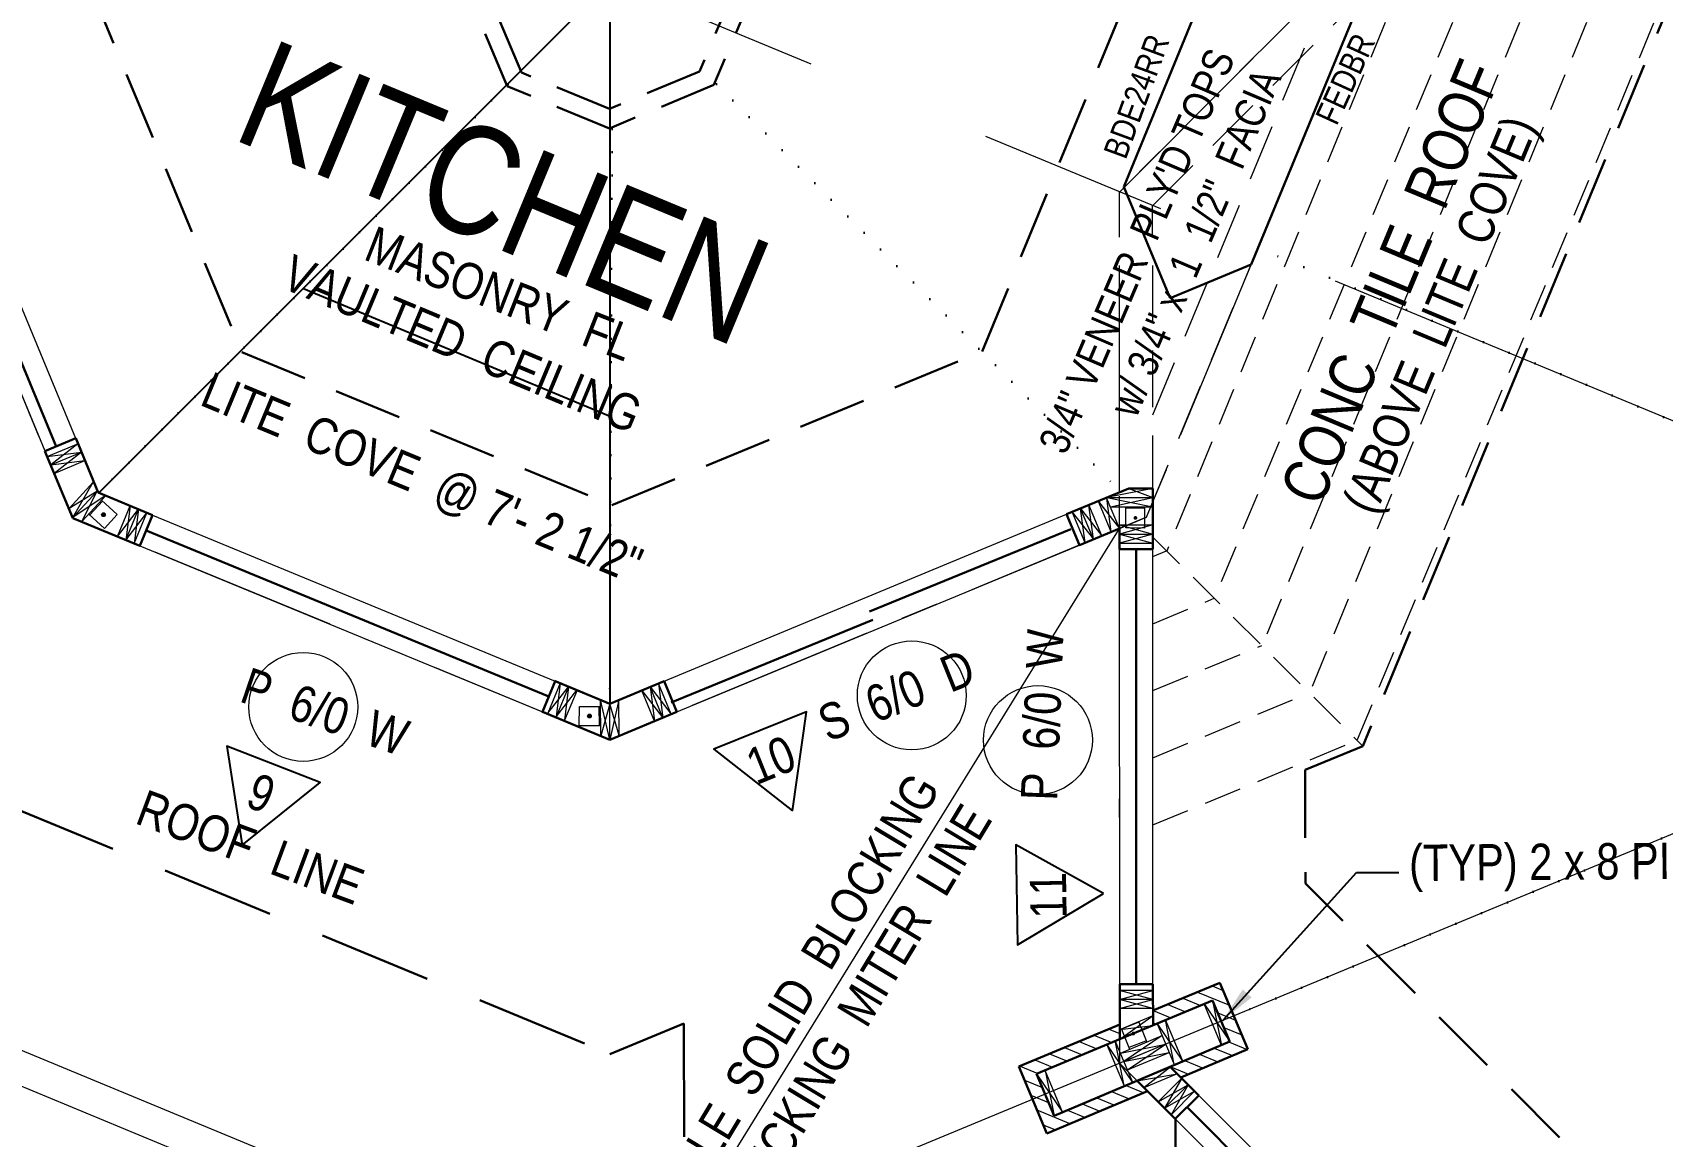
# Model space of a CAD drawing. Header units: inches. Extents: x 2775 to 35798, y 1675 to 10350.
# Drawn here: x 13015.1 to 13284.4, y 3572.6 to 3755 of the extents above; entities that cross this region are included whole.
import ezdxf

# ---------------------------------------------------------------- set-up
doc = ezdxf.new("R2010")
doc.units = ezdxf.units.IN
doc.header["$LTSCALE"] = 0.5
doc.header["$MEASUREMENT"] = 0
for name, pattern in [('ACAD_ISO07W100', [3, 0, -3]), ('CENTER', [2, 1.25, -0.25, 0.25, -0.25]), ('HIDDEN', [0.375, 0.25, -0.125])]:
    doc.linetypes.add(name, pattern=pattern)
for name, color, linetype, lineweight in [('BALCONY', 3, 'CONTINUOUS', 30), ('DOORS', 7, 'CONTINUOUS', 30), ('FOUNDATION', 7, 'CONTINUOUS', 30), ('GRID', 1, 'CENTER', 20), ('LAYOUT', 6, 'CONTINUOUS', 9), ('LITE COVE', 7, 'HIDDEN', 30), ('MASONRY', 16, 'HIDDEN', 30), ('ROOF BEAMS', 3, 'HIDDEN', 30), ('ROOFLINE', 7, 'HIDDEN', 30), ('SKYLITES', 3, 'CONTINUOUS', 30), ('WALL FRAMING', 7, 'CONTINUOUS', 30), ('WALLS', 7, 'CONTINUOUS', 30), ('WINDOWS', 5, 'CONTINUOUS', 30)]:
    doc.layers.add(name, color=color, linetype=linetype, lineweight=lineweight)
for name, color, linetype in [('CABINETS', 30, 'HIDDEN'), ('CABTOPS', 30, 'CONTINUOUS'), ('TEXT', 7, 'CONTINUOUS')]:
    doc.layers.add(name, color=color, linetype=linetype)
doc.styles.add('ARCHENT', font='technical.ttf', dxfattribs={"height": 6})
doc.styles.add('ARCHENTLTD', font='technical.ttf', dxfattribs={"height": 6})
doc.dimstyles.new('ARCHENTLTD', dxfattribs={"dimtxt": 12, "dimasz": 6, "dimexe": 9, "dimexo": 3, "dimgap": 1, "dimtad": 0, "dimdec": 4, "dimzin": 1, "dimdsep": 46, "dimlunit": 4, "dimtxsty": 'ARCHENT', "dimcen": 6, "dimaunit": 1, "dimadec": 5, "dimazin": 0, "dimtfac": 1, "dimtdec": 4, "dimtofl": 0, "dimtmove": 0, "dimatfit": 3, "dimfxl": 1, "dimfrac": 2, "dimtolj": 1, "dimtzin": 0, "dimarcsym": 0})
pattern_1 = [(337.555994, (9724.8282, -9715.329), (-0.71583818, -1.73297453), [])]

msp = doc.modelspace()

# ---------------------------------------------------------------- hatches: boundary and pattern name
at = {"layer": 'MASONRY', "lineweight": 9, "ltscale": 75}
h = msp.add_hatch(dxfattribs=at)
h.set_pattern_fill('ANSI31', color=256, scale=15, angle=67.5, style=0)
h.set_pattern_definition(pattern_1)
h.paths.add_polyline_path([(13212.94329, 3588.23404), (13211.51811, 3591.64879), (13213.59643, 3592.51084), (13215.88269, 3587.03291), (13204.83486, 3582.36757), (13203.11645, 3584.08431)])
h.paths.add_polyline_path([(13211.29307, 3598.02973), (13213.59643, 3592.51084), (13211.51811, 3591.64879), (13210.08327, 3595.0867), (13200.22897, 3590.97392), (13200.22778, 3593.41153)])
h = msp.add_hatch(dxfattribs=at)
h.set_pattern_fill('ANSI31', color=256, scale=15, angle=67.5, style=0)
h.set_pattern_definition(pattern_1)
h.paths.add_polyline_path([(13197.59611, 3581.82488), (13199.31452, 3580.10815), (13182.68712, 3573.08665), (13178.06488, 3584.16163), (13194.7289, 3591.11652), (13194.7301, 3588.67892), (13181.0079, 3582.95183), (13183.89329, 3576.03838)])
at = {"layer": 'WALL FRAMING', "lineweight": 9, "ltscale": 150}
for points in [[(13027.09978, 3675.35625, 1), (13026.47478, 3675.35625, 1)], [(13197.03974, 3674.9437, -1), (13197.61419, 3674.69744, -1)], [(13107.41115, 3642.09145, 1), (13106.78615, 3642.09145, 1)], [(13197.30016, 3589.62113, 1), (13196.67516, 3589.62113, 1)]]:
    msp.add_hatch(color=256, dxfattribs=at).paths.add_polyline_path(points)

# ---------------------------------------------------------------- linework, layer by layer
at = {"layer": 'BALCONY', "lineweight": 20, "ltscale": 50}
msp.add_line((13115.2954, 3544.6025), (12771.72967, 3686.80619), dxfattribs=at)
at = {"layer": 'BALCONY', "color": 3, "linetype": 'ByBlock', "lineweight": 20, "ltscale": 50}
msp.add_line((13112.18173, 3539.93876), (12767.51975, 3682.59619), dxfattribs=at)
at = {"layer": 'CABTOPS', "color": 7, "linetype": 'Continuous', "lineweight": 30, "ltscale": 2.5}
for p, q in [((13233.9014, 3758.92008), (13216.43205, 3716.71393)), ((13206.72644, 3756.99669), (13195.40094, 3729.50837))]:
    msp.add_line(p, q, dxfattribs=at)
at = {"layer": 'CABTOPS', "color": 7, "linetype": 'Continuous', "lineweight": 30, "ltscale": 1.5}
for p in [(13195.40094, 3729.50837), (13216.43205, 3716.71393)]:
    msp.add_line(p, (13203.04941, 3711.14114), dxfattribs=at)
at = {"layer": 'DOORS', "color": 4, "lineweight": 9, "ltscale": 75}
for p, q in [((12994.60331, 3754.49123), (13022.19963, 3687.98978)), ((12989.52157, 3752.38745), (13017.11789, 3685.886))]:
    msp.add_line(p, q, dxfattribs=at)
at = {"layer": 'DOORS', "color": 5, "lineweight": 30, "ltscale": 75}
for p, q in [((13005.18993, 3719.89563), (13018.98829, 3686.61971)), ((13186.67903, 3672.98235), (13153.38605, 3659.34791)), ((13153.95429, 3657.95971), (13120.61812, 3644.30758))]:
    msp.add_line(p, q, dxfattribs=at)
at = {"layer": 'DOORS', "color": 7, "linetype": 'Continuous', "lineweight": 20, "ltscale": 7.5}
for centre in [(13059.81347, 3643.59231), (13160.37573, 3645.49234), (13181.22493, 3638.10883)]:
    msp.add_circle(centre, 9, dxfattribs=at)
at = {"layer": 'FOUNDATION', "color": 7, "linetype": 'Continuous', "lineweight": 9, "ltscale": 25}
msp.add_line((13115.2954, 3544.6025), (13194.698, 3673.09195), dxfattribs=at)
at = {"layer": 'GRID', "ltscale": 50}
for p, q in [((12984.96003, 3763.46628), (13021.71505, 3674.7978)), ((13194.67241, 3728.67138), (13229.77206, 3763.80762)), ((13235.85332, 3763.63595), (13199.13839, 3674.93227)), ((13194.74277, 3584.67543), (13194.67241, 3728.67138)), ((13110.4546, 3638.17733), (13021.71505, 3674.7978)), ((13199.13839, 3674.93227), (13110.4546, 3638.17733)), ((13296.61771, 3482.9), (13194.74277, 3584.67543))]:
    msp.add_line(p, q, dxfattribs=at)
at = {"layer": 'LAYOUT', "color": 6, "linetype": 'CENTER', "lineweight": 5, "ltscale": 250}
msp.add_line((14529.67036, 3176.01313), (12259.80657, 4115.80753), dxfattribs=at)
at = {"layer": 'LAYOUT', "color": 6, "linetype": 'Continuous', "lineweight": 5, "ltscale": 250}
msp.add_line((13368.50138, 3656.7467), (12016.33977, 3096.40237), dxfattribs=at)
at = {"layer": 'LITE COVE', "ltscale": 90}
for p, q in [((13287.86897, 3765.23544), (13234.91048, 3637.12363)), ((13225.39772, 3633.1856), (13234.90321, 3637.13086)), ((13225.39772, 3633.1856), (13225.40688, 3614.43011)), ((13315.17106, 3524.75362), (13225.40688, 3614.43011))]:
    msp.add_line(p, q, dxfattribs=at)
at = {"layer": 'LITE COVE', "color": 7, "linetype": 'ACAD_ISO07W100', "lineweight": 30, "ltscale": 2.5}
for p, q in [((13093.65329, 3746.50466), (13026.006, 3678.97576)), ((13128.0948, 3746.51543), (13194.9256, 3679.13545)), ((13110.87558, 3739.08004), (13110.45018, 3644.12904))]:
    msp.add_line(p, q, dxfattribs=at)
at = {"layer": 'LITE COVE', "color": 7, "linetype": 'ACAD_ISO07W100', "lineweight": 30, "ltscale": 3}
for p, q in [((13331.29968, 3672.02408), (13217.55415, 3719.42494)), ((13331.03461, 3641.22483), (13213.5818, 3592.54588))]:
    msp.add_line(p, q, dxfattribs=at)
at = {"layer": 'MASONRY', "linetype": 'Continuous', "ltscale": 1.5}
msp.add_line((13200.22778, 3593.41153), (13211.29307, 3598.02973), dxfattribs=at)
at = {"layer": 'MASONRY', "linetype": 'Continuous', "lineweight": 30, "ltscale": 1.5}
for p, q in [((13215.88269, 3587.03291), (13211.29307, 3598.02973)), ((13178.06488, 3584.16163), (13194.7289, 3591.11652)), ((13215.88244, 3587.0328), (13204.83486, 3582.36757)), ((13182.68712, 3573.08665), (13178.06488, 3584.16163)), ((13199.31452, 3580.10815), (13182.68687, 3573.08654))]:
    msp.add_line(p, q, dxfattribs=at)
at = {"layer": 'ROOF BEAMS', "lineweight": 20, "ltscale": 75}
for p, q in [((13194.67241, 3728.67138), (13296.44783, 3830.55291)), ((13200.17352, 3726.396), (13298.71974, 3825.04496)), ((13200.1904, 3691.85526), (13232.87462, 3770.8207)), ((13199.13839, 3674.93227), (13234.777, 3761.03556)), ((13194.69666, 3679.04058), (13194.67241, 3728.67138)), ((13200.19666, 3679.04152), (13200.17352, 3726.396)), ((13194.69801, 3673.09196), (13199.13839, 3674.93227))]:
    msp.add_line(p, q, dxfattribs=at)
at = {"layer": 'ROOF BEAMS', "ltscale": 75}
for p, q in [((13095.88564, 3748.39752), (13089.50826, 3763.47187)), ((13131.59349, 3763.48081), (13125.29011, 3748.57239)), ((13110.39649, 3742.39138), (13095.88564, 3748.39752)), ((13125.29011, 3748.57239), (13110.39649, 3742.39138))]:
    msp.add_line(p, q, dxfattribs=at)
at = {"layer": 'ROOFLINE', "color": 7, "linetype": 'HIDDEN', "lineweight": 5, "ltscale": 50}
for p, q in [((13242.19988, 3765.35268), (13202.50988, 3669.33865)), ((13253.29207, 3765.35497), (13210.37038, 3661.52317)), ((13264.38425, 3765.35726), (13218.23088, 3653.70769)), ((13275.47644, 3765.35955), (13226.09138, 3645.89221)), ((13286.51608, 3765.23472), (13233.95188, 3638.07673)), ((13200.20028, 3671.63501), (13234.90321, 3637.13086)), ((13200.20185, 3668.42035), (13202.48175, 3669.36662)), ((13200.20728, 3657.32479), (13210.35631, 3661.53715)), ((13200.21267, 3646.28153), (13218.19376, 3653.74459)), ((13200.21809, 3635.18598), (13226.06833, 3645.91513)), ((13200.22351, 3624.09042), (13233.9429, 3638.08567))]:
    msp.add_line(p, q, dxfattribs=at)
at = {"layer": 'ROOFLINE', "ltscale": 90}
for p, q in [((13024.15128, 3763.6784), (13049.65945, 3702.2204)), ((13172.00959, 3702.33749), (13197.12788, 3763.68434)), ((13049.65945, 3702.2204), (13110.81675, 3676.93938)), ((13110.81675, 3676.93938), (13172.00959, 3702.33749))]:
    msp.add_line(p, q, dxfattribs=at)
at = {"layer": 'ROOFLINE', "linetype": 'HIDDEN', "ltscale": 150}
for p, q in [((12984.9855, 3638.02706), (13110.49314, 3586.23509)), ((13110.49314, 3586.23509), (13122.72178, 3591.30261)), ((13122.72178, 3591.30261), (13122.73956, 3554.90145))]:
    msp.add_line(p, q, dxfattribs=at)
at = {"layer": 'SKYLITES', "linetype": 'HIDDEN', "ltscale": 75}
for p, q in [((13093.50668, 3746.17863), (13086.12065, 3763.63714)), ((13134.98006, 3763.64475), (13127.66993, 3746.35524)), ((13110.398, 3739.1872), (13093.50668, 3746.17863)), ((13127.66993, 3746.35524), (13110.398, 3739.1872))]:
    msp.add_line(p, q, dxfattribs=at)
at = {"layer": 'WALL FRAMING', "lineweight": 20, "ltscale": 75}
for p, q in [((13017.50582, 3684.95222), (13022.58587, 3687.05801)), ((13018.08021, 3683.56655), (13023.16026, 3685.67234)), ((13018.6546, 3682.18089), (13023.73465, 3684.28668)), ((13029.10937, 3671.74585), (13031.20717, 3676.82945)), ((13030.49595, 3671.17366), (13032.59374, 3676.25727)), ((13031.88253, 3670.60148), (13033.98032, 3675.68508)), ((13119.2301, 3641.81449), (13117.12476, 3646.89497)), ((13120.61583, 3642.38873), (13118.51049, 3647.46921)), ((13117.84437, 3641.24024), (13115.73903, 3646.32073))]:
    msp.add_line(p, q, dxfattribs=at)
at = {"layer": 'WALL FRAMING', "lineweight": 9, "ltscale": 150}
for p, q in [((13017.50582, 3684.95222), (13023.16026, 3685.67234)), ((13022.58587, 3687.05801), (13018.08021, 3683.56655)), ((13023.16026, 3685.67234), (13018.6546, 3682.18089)), ((13018.08021, 3683.56655), (13023.73465, 3684.28668)), ((13025.703, 3679.20776), (13021.13068, 3676.39002)), ((13021.74036, 3674.87175), (13025.07729, 3680.72581)), ((13023.26675, 3674.26485), (13025.703, 3679.20776)), ((13200.19635, 3679.6741), (13192.5996, 3678.17156)), ((13196.22224, 3679.67277), (13200.19686, 3678.1741)), ((13027.22426, 3678.5781), (13021.74036, 3674.87175)), ((13031.20717, 3676.82945), (13030.49595, 3671.17366)), ((13188.99729, 3670.72952), (13188.25887, 3676.37277)), ((13188.25887, 3676.37277), (13191.76418, 3671.88897)), ((13190.38074, 3671.30925), (13189.64461, 3676.94702)), ((13191.22429, 3677.51402), (13194.69802, 3673.09196)), ((13192.5996, 3678.17156), (13200.19736, 3676.6741)), ((13193.32254, 3672.5219), (13192.61003, 3678.08827)), ((13193.1979, 3676.67176), (13200.19686, 3678.1741)), ((13195.76823, 3673.18269), (13195.76015, 3676.693)), ((13198.8857, 3676.45845), (13195.76071, 3676.45126)), ((13198.89332, 3673.1456), (13198.88524, 3676.65893)), ((13029.10954, 3671.74627), (13032.59374, 3676.25727)), ((13030.49612, 3671.17408), (13033.98032, 3675.68508)), ((13032.59374, 3676.25727), (13031.88253, 3670.60148)), ((13186.87313, 3675.79853), (13190.38074, 3671.30925)), ((13194.67156, 3673.65867), (13200.20084, 3672.15957)), ((13194.67156, 3673.65867), (13194.69799, 3673.09201)), ((13200.2006, 3673.65957), (13194.70003, 3672.15867)), ((13194.70003, 3672.15867), (13200.20108, 3670.65957)), ((13200.20084, 3672.15957), (13194.70076, 3670.65867)), ((13198.89332, 3673.1456), (13195.76823, 3673.18269)), ((13100.22351, 3642.55492), (13103.65853, 3646.93169)), ((13102.27194, 3647.50387), (13101.60947, 3641.98125)), ((13103.65791, 3646.9302), (13102.99544, 3641.40758)), ((13117.12476, 3646.89497), (13120.61583, 3642.38873)), ((13117.12476, 3646.89497), (13117.84437, 3641.24024)), ((13118.51049, 3647.46921), (13119.2301, 3641.81449)), ((13101.60947, 3641.98125), (13105.04449, 3646.35802)), ((13110.45491, 3638.17598), (13108.93732, 3644.75663)), ((13110.45334, 3644.12914), (13108.95987, 3638.79601)), ((13112.03584, 3638.85056), (13110.45334, 3644.12914)), ((13111.97327, 3644.75918), (13110.45491, 3638.17598)), ((13115.73903, 3646.32073), (13119.2301, 3641.81449)), ((13194.69669, 3595.25805), (13200.19903, 3596.75774)), ((13200.19894, 3595.25774), (13194.69678, 3596.75805)), ((13194.69661, 3593.75805), (13200.19894, 3595.25774)), ((13200.19844, 3593.75774), (13194.69669, 3595.25805)), ((13208.69899, 3594.50896), (13212.91784, 3588.29502)), ((13210.08327, 3595.0867), (13211.55902, 3587.6563)), ((13194.74002, 3590.30846), (13200.23969, 3590.9784)), ((13194.74082, 3588.68339), (13200.2389, 3592.60347)), ((13197.9125, 3591.52423), (13195.02507, 3590.32964)), ((13195.02507, 3590.32964), (13196.33705, 3587.02676)), ((13197.9125, 3591.52423), (13199.22778, 3588.21304)), ((13205.16201, 3585.05306), (13200.91771, 3591.32799)), ((13203.75712, 3584.52472), (13202.30199, 3591.90573)), ((13196.88301, 3581.52344), (13192.61818, 3587.84755)), ((13195.4919, 3580.98611), (13193.9932, 3588.4715)), ((13194.8469, 3586.40701), (13202.35131, 3587.89306)), ((13201.76998, 3589.28593), (13195.42286, 3585.02199)), ((13195.99881, 3583.63697), (13202.30499, 3587.88389)), ((13199.13548, 3588.44538), (13196.23122, 3587.29174)), ((13195.42286, 3585.02199), (13202.92368, 3586.51664)), ((13181.0079, 3582.95183), (13185.27514, 3576.62192)), ((13182.39217, 3583.52957), (13183.89329, 3576.03838)), ((13197.59611, 3581.82488), (13204.21159, 3582.99024)), ((13203.16071, 3584.10299), (13198.74171, 3580.68039)), ((13204.97783, 3582.22466), (13202.15001, 3577.27252)), ((13201.08894, 3578.33278), (13206.03919, 3581.1647)), ((13202.15001, 3577.27252), (13207.10026, 3580.10445)), ((13206.03919, 3581.1647), (13203.21108, 3576.21227))]:
    msp.add_line(p, q, dxfattribs=at)
at = {"layer": 'WALL FRAMING', "lineweight": 20, "ltscale": 150}
for p, q in [((13021.13068, 3676.39002), (13025.07129, 3680.74029)), ((13021.74142, 3674.87136), (13025.703, 3679.20776)), ((13023.26675, 3674.26485), (13027.22426, 3678.5781)), ((13108.95987, 3638.79601), (13108.93732, 3644.75663)), ((13110.45491, 3638.17598), (13110.45334, 3644.12914)), ((13112.03584, 3638.85056), (13111.97327, 3644.75918)), ((13194.8469, 3586.40701), (13201.77177, 3589.28668)), ((13195.42286, 3585.02199), (13202.34773, 3587.90166)), ((13195.99881, 3583.63697), (13202.92368, 3586.51664))]:
    msp.add_line(p, q, dxfattribs=at)
at = {"layer": 'WALL FRAMING', "color": 4, "ltscale": 50}
msp.add_line((13196.22224, 3679.67277), (13200.19635, 3679.6741), dxfattribs=at)
at = {"layer": 'WALL FRAMING', "color": 9, "linetype": 'Continuous', "lineweight": 5, "ltscale": 150}
for p, q in [((13024.5265, 3675.32176), (13026.65134, 3677.6132)), ((13029.04806, 3675.39073), (13026.49014, 3677.75996)), ((13026.95569, 3673.06919), (13024.36981, 3675.46706)), ((13026.95569, 3673.06919), (13029.04806, 3675.39073)), ((13105.42955, 3640.51883), (13105.45494, 3643.64404)), ((13105.45494, 3643.64404), (13108.94146, 3643.66313)), ((13108.74235, 3640.53886), (13108.72346, 3643.6638)), ((13105.42955, 3640.51883), (13108.95604, 3640.54015))]:
    msp.add_line(p, q, dxfattribs=at)
at = {"layer": 'WALL FRAMING', "lineweight": 20, "ltscale": 50}
for p, q in [((13190.38074, 3671.30925), (13188.25505, 3676.38191)), ((13191.76418, 3671.88897), (13189.63849, 3676.96164)), ((13193.32254, 3672.5219), (13191.2195, 3677.53992)), ((13194.69803, 3673.09192), (13192.57388, 3678.1609)), ((13192.5996, 3678.17156), (13200.19686, 3678.1741)), ((13193.1979, 3676.67176), (13200.19736, 3676.6741)), ((13188.99729, 3670.72952), (13186.8716, 3675.80218)), ((13194.67156, 3673.65867), (13200.2006, 3673.65957)), ((13194.6989, 3672.15867), (13200.20084, 3672.15957)), ((13194.70076, 3670.65867), (13200.20108, 3670.65957)), ((13102.27604, 3647.51376), (13100.22351, 3642.55492)), ((13103.662, 3646.94009), (13101.60947, 3641.98125)), ((13105.04797, 3646.36642), (13102.99544, 3641.40758)), ((13200.19903, 3596.75774), (13194.69678, 3596.75805)), ((13200.19886, 3593.75774), (13194.69661, 3593.75805)), ((13200.19894, 3595.25774), (13194.69669, 3595.25805)), ((13204.97812, 3582.22495), (13201.08894, 3578.33278)), ((13206.03919, 3581.1647), (13202.15001, 3577.27252)), ((13207.10026, 3580.10445), (13203.21108, 3576.21227))]:
    msp.add_line(p, q, dxfattribs=at)
at = {"layer": 'WALL FRAMING', "lineweight": 20, "ltscale": 1.5}
for p, q in [((13211.55902, 3587.6563), (13208.69899, 3594.50896)), ((13194.74002, 3590.30846), (13200.2389, 3592.60347)), ((13203.77774, 3584.47532), (13200.91771, 3591.32799)), ((13205.16201, 3585.05306), (13202.30199, 3591.90573)), ((13195.50357, 3580.93411), (13192.61818, 3587.84755)), ((13196.88785, 3581.51185), (13194.00245, 3588.42529)), ((13185.27756, 3576.61612), (13182.39217, 3583.52957)), ((13204.21159, 3582.99024), (13198.74171, 3580.68039))]:
    msp.add_line(p, q, dxfattribs=at)
at = {"layer": 'WALL FRAMING', "color": 9, "linetype": 'Continuous', "lineweight": 5, "ltscale": 150}
for centre in [(13026.78728, 3675.35625), (13107.09865, 3642.09145)]:
    msp.add_circle(centre, 0.3125, dxfattribs=at)
at = {"layer": 'WALLS', "color": 4, "ltscale": 50}
for p, q in [((13022.20269, 3687.98241), (13017.1229, 3685.876)), ((13200.20125, 3669.65957), (13200.19635, 3679.6741)), ((13188.075, 3670.34303), (13185.94931, 3675.41569)), ((13194.70125, 3669.65868), (13194.69803, 3673.09197)), ((13194.70125, 3669.6587), (13200.20125, 3669.65957)), ((13110.45334, 3644.12914), (13101.35206, 3647.89621)), ((13194.68132, 3597.75684), (13200.23381, 3597.75774)), ((13194.74082, 3588.68339), (13194.73638, 3597.75685)), ((13200.23969, 3590.9784), (13200.23057, 3597.75774)), ((13207.80764, 3579.39761), (13203.06587, 3584.13475)), ((13207.80764, 3579.39761), (13203.91846, 3575.50544))]:
    msp.add_line(p, q, dxfattribs=at)
at = {"layer": 'WALLS', "color": 4, "ltscale": 75}
for p, q in [((13022.20269, 3687.98241), (13025.92303, 3679.00738)), ((13017.12216, 3685.8757), (13021.71462, 3674.79675)), ((13185.94931, 3675.41569), (13196.22224, 3679.67277)), ((13025.92172, 3679.01055), (13034.90471, 3675.30363)), ((13021.71462, 3674.79675), (13032.8067, 3670.2195)), ((13032.80691, 3670.22002), (13034.90471, 3675.30363)), ((13188.075, 3670.34303), (13194.69803, 3673.09197)), ((13099.36274, 3642.7551), (13101.46054, 3647.83871)), ((13101.46054, 3647.83871), (13110.45018, 3644.12904)), ((13110.45018, 3644.12904), (13119.43431, 3647.85204)), ((13121.53965, 3642.77156), (13119.43431, 3647.85204)), ((13099.2486, 3642.81433), (13110.45491, 3638.17598)), ((13099.36252, 3642.75458), (13110.4546, 3638.17733)), ((13110.4546, 3638.17733), (13121.53986, 3642.77104)), ((13197.596, 3581.8249), (13203.92008, 3575.507))]:
    msp.add_line(p, q, dxfattribs=at)
at = {"layer": 'WALLS', "color": 4, "lineweight": 20, "ltscale": 75}
for p, q in [((13034.90471, 3675.30363), (13101.46054, 3647.83871)), ((13119.43431, 3647.85204), (13185.94931, 3675.41569)), ((13032.8067, 3670.2195), (13099.36252, 3642.75458)), ((13121.53986, 3642.77104), (13188.07517, 3670.3431))]:
    msp.add_line(p, q, dxfattribs=at)
at = {"layer": 'WALLS', "color": 4, "lineweight": 20, "ltscale": 50}
for p, q in [((13194.73057, 3597.75685), (13194.70125, 3669.65868)), ((13200.23057, 3597.75774), (13200.20125, 3669.65957)), ((13220.54178, 3566.67591), (13207.80764, 3579.39761))]:
    msp.add_line(p, q, dxfattribs=at)
at = {"layer": 'WALLS', "color": 7, "ltscale": 1.5}
for p, q in [((13181.0079, 3582.95183), (13210.08327, 3595.0867)), ((13212.94329, 3588.23404), (13210.08327, 3595.0867)), ((13212.91784, 3588.29502), (13183.89329, 3576.03838)), ((13183.89329, 3576.03838), (13181.0079, 3582.95183))]:
    msp.add_line(p, q, dxfattribs=at)
at = {"layer": 'WINDOWS', "linetype": 'Continuous', "lineweight": 25, "ltscale": 25}
for p, q in [((13110.44819, 3763.3901), (13026.006, 3678.97576)), ((13110.44819, 3763.3901), (13110.45334, 3644.12914)), ((13059.82965, 3712.74021), (13110.66288, 3691.60454))]:
    msp.add_line(p, q, dxfattribs=at)
at = {"layer": 'WINDOWS', "ltscale": 75}
for p, q in [((13033.85581, 3672.76182), (13100.41164, 3645.29691)), ((13197.43673, 3669.65912), (13197.45756, 3597.75729)), ((13205.86305, 3577.45153), (13218.59587, 3564.72851)), ((13203.94186, 3575.52885), (13203.94374, 3557.52885))]:
    msp.add_line(p, q, dxfattribs=at)
at = {"layer": 'WINDOWS', "linetype": 'Continuous', "lineweight": 25, "ltscale": 25, "flags": 128}
for points in [[(13140.66068, 3626.41537), (13142.96697, 3642.78866), (13127.63414, 3636.59932)], [(13049.71326, 3620.74839), (13062.58438, 3631.12808), (13047.15974, 3637.08495)], [(13192.02628, 3612.75512), (13177.58567, 3620.80947), (13177.83071, 3604.27636)]]:
    msp.add_lwpolyline(points, close=True, dxfattribs=at)

# ---------------------------------------------------------------- texts
at = {"layer": 'CABINETS', "color": 7, "linetype": 'Continuous', "lineweight": 30, "ltscale": 1.5, "attachment_point": 5, "style": 'ARCHENTLTD'}
for s, insert, char_height, rotation in [('\\PBDE24RR\\P{\\H1.333x;  }', (13198.1154, 3744.25576), 4, 69.7916667), ('\\PFEDBR\\P{\\H1.333x;  }', (13232.59841, 3747.07598), 4, 65.4238889), ('\\P{\\H1.25x;CONC  TILE  ROOF\\P\\H1.066x;  }', (13240.92378, 3713.21612), 6, 67.3312763), ('(ABOVE  LITE  COVE)\\P{\\H1.333x;  }', (13254.01844, 3705.77257), 6, 67.3313889)]:
    msp.add_mtext(s, dxfattribs=dict(at, insert=insert, char_height=char_height, rotation=rotation))
at = {"layer": 'CABTOPS', "color": 7, "linetype": 'Continuous', "lineweight": 9, "ltscale": 1.5, "insert": (13209.27772, 3752.83413), "char_height": 5, "attachment_point": 3, "rotation": 66.8883333, "style": 'ARCHENTLTD'}
msp.add_mtext('3/4" VENEER  PLY\'D TOPS\\Pw/ 3/4" x  1  1/2"  FACIA\\P{\\H1.999x; }', dxfattribs=at)
at = {"layer": 'DOORS', "color": 7, "linetype": 'Continuous', "lineweight": 30, "ltscale": 1.5, "char_height": 6, "style": 'ARCHENTLTD'}
for s, insert, attachment_point, rotation in [('P  6/0  W\\P{\\H1.999x;  }', (13179.46424, 3656.51777), 3, 87.7958333), ('S  6/0  D\\P{\\H1.999x;  }', (13144.28609, 3643.31538), 1, 21.90447), ('P  6/0  W\\P{\\H1.999x;  }', (13077.75422, 3641.11552), 3, 341.2008333), ('DOUBLE  SOLID  BLOCKING\\P@ DECKING  MITER  LINE\\P{\\H1.999x;  }', (13160.08311, 3633.22894), 3, 58.9201775)]:
    msp.add_mtext(s, dxfattribs=dict(at, insert=insert, attachment_point=attachment_point, rotation=rotation))
at = {"layer": 'TEXT', "linetype": 'Continuous', "width": 271, "attachment_point": 1, "style": 'ARCHENTLTD'}
for s, insert, char_height, rotation in [(' \\PKITCHEN', (13066.10403, 3781.92979), 18, 337.5), ('(TYP) 2 x 8 PIER  FRAMING\\P              ', (13242.52586, 3620.81924), 6, 0.4625)]:
    msp.add_mtext(s, dxfattribs=dict(at, insert=insert, char_height=char_height, rotation=rotation))
at = {"layer": 'TEXT', "color": 7, "linetype": 'Continuous', "lineweight": 30, "ltscale": 1.5, "char_height": 6, "attachment_point": 3, "style": 'ARCHENTLTD'}
for s, insert, rotation in [('MASONRY  FL\\P{\\H1.999x;  }', (13115.12254, 3706.1997), 338.6137606), ('ROOF  LINE\\P{\\H1.999x;  }', (13070.38182, 3616.43876), 339.5559704)]:
    msp.add_mtext(s, dxfattribs=dict(at, insert=insert, rotation=rotation))
at = {"layer": 'TEXT', "linetype": 'Continuous', "ltscale": 1.5, "insert": (13116.3599, 3694.2223), "char_height": 6, "attachment_point": 3, "rotation": 337.3447222, "style": 'ARCHENTLTD'}
msp.add_mtext('VAULTED  CEILING\\P{\\H1.999x;  }', dxfattribs=at)
at = {"layer": 'TEXT', "color": 7, "linetype": 'Continuous', "insert": (13116.45084, 3669.42354), "char_height": 6, "attachment_point": 3, "rotation": 337.5, "style": 'ARCHENTLTD'}
msp.add_mtext('LITE  COVE  @ 7\'- 2 1/2"\\P\\P  ', dxfattribs=at)
at = {"layer": 'TEXT', "color": 5, "linetype": 'Continuous', "lineweight": 30, "ltscale": 1.5, "char_height": 6, "attachment_point": 5, "style": 'ARCHENTLTD'}
for s, insert, rotation in [('10\\P  ', (13138.97428, 3630.17584), 22.0014114), ('9\\P  ', (13051.05123, 3624.64645), 338.9030171), ('11\\P  ', (13187.91072, 3612.53792), 90.8682814)]:
    msp.add_mtext(s, dxfattribs=dict(at, insert=insert, rotation=rotation))

# ---------------------------------------------------------------- leaders
at = {"layer": 'TEXT', "color": 7, "linetype": 'Continuous', "lineweight": 9, "ltscale": 25}
msp.add_leader([(13211.76573, 3591.80385), (13233.87128, 3616.2089), (13240.84852, 3616.2089)], dimstyle='ARCHENTLTD', override={"dimgap": 1, "dimtad": 0}, dxfattribs=at)

doc.saveas('drawing.dxf')
